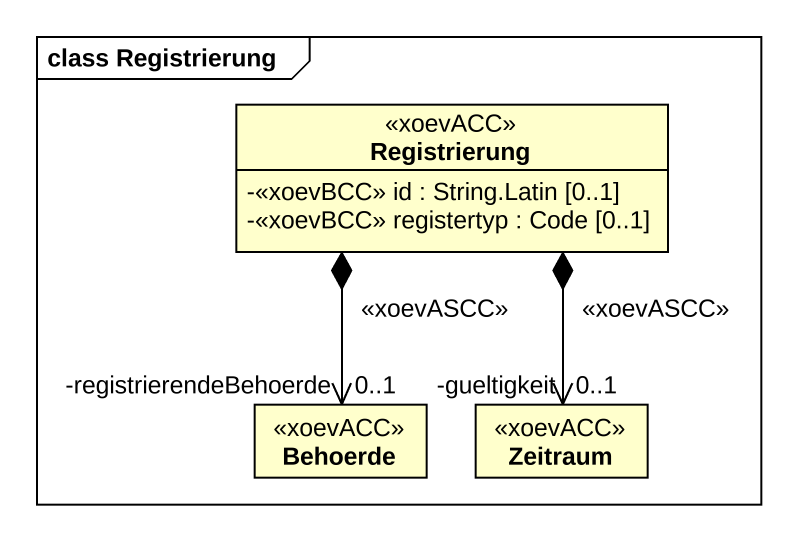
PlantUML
@startuml
mainframe class Registrierung
hide circle
hide empty members
skinparam classAttributeIconSize 0
class Registrierung <<xoevACC>> {
  -<<xoevBCC>> id : String.Latin [0..1]
  -<<xoevBCC>> registertyp : Code [0..1]
}
class Behoerde <<xoevACC>>
class Zeitraum <<xoevACC>>
Registrierung *--> "-registrierendeBehoerde\n0..1" Behoerde : <<xoevASCC>>
Registrierung *--> "-gueltigkeit\n0..1" Zeitraum : <<xoevASCC>>
@enduml
